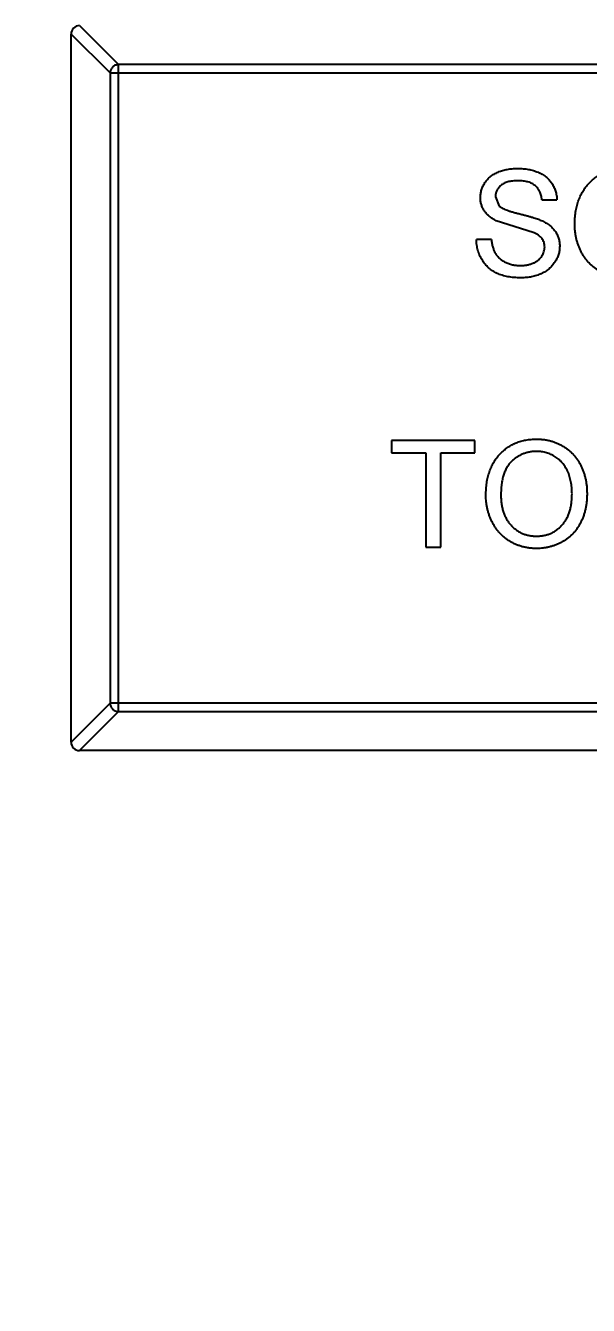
# Model space of a CAD drawing. Header units: inches. Extents: x -36 to 490, y -51 to 98.
# Drawn here: x 423.613 to 424.933, y 21.106 to 24.107 of the extents above; entities that cross this region are included whole.
import ezdxf

# ---------------------------------------------------------------- set-up
doc = ezdxf.new("R2010")
doc.units = ezdxf.units.IN
doc.header["$LTSCALE"] = 1.21
doc.header["$MEASUREMENT"] = 0
doc.header["$PDMODE"] = 3
doc.header["$PDSIZE"] = 0.3125
doc.layers.get('0').update_dxf_attribs({"linetype": 'CONTINUOUS'})
doc.layers.get('Defpoints').update_dxf_attribs({"linetype": 'CONTINUOUS'})
doc.layers.add('DIM', color=3, linetype='CONTINUOUS')
doc.styles.get("Standard").update_dxf_attribs({"font": 'txt', "width": 0.8})
doc.dimstyles.get("Standard").update_dxf_attribs({"dimtxt": 0.15625, "dimasz": 0.1875, "dimexe": 0.125, "dimexo": 0.0625, "dimgap": 0.09, "dimtad": 0, "dimtih": 1, "dimtoh": 1, "dimzin": 4, "dimdsep": 46, "dimtxsty": 'Standard', "dimblk": '_FILLED', "dimblk1": '_FILLED', "dimblk2": '_FILLED', "dimcen": 0.09, "dimazin": 1, "dimtp": 0.01, "dimtm": 0.01, "dimtfac": 1, "dimtofl": 0, "dimtmove": 0, "dimatfit": 3, "dimldrblk": '_FILLED', "dimfxl": 1, "dimtolj": 1, "dimtzin": 4, "dimarcsym": 0})

# ---------------------------------------------------------------- blocks, each defined once
blk = doc.blocks.new('_FILLED')
at = {"color": 0, "linetype": 'ByBlock'}
blk.add_solid([(0, 0), (-1, 0.1667), (-1, -0.1667)], dxfattribs=at)
blk = doc.blocks.new('*D70')
at = {"layer": 'Defpoints', "color": 0}
for p in [(406.8003, 41.9888), (406.8003, -7.0611), (488.6342, -7.0611)]:
    blk.add_point(p, dxfattribs=at)
at = {"layer": 'DIM', "color": 0, "lineweight": -2}
for p, q in [((406.8628, 41.9888), (488.7592, 41.9888)), ((488.6342, 39.4488), (488.6342, 21.3872)), ((488.6342, -4.5211), (488.6342, 13.5405)), ((406.8628, -7.0611), (488.7592, -7.0611))]:
    blk.add_line(p, q, dxfattribs=at)
at = {"layer": 'DIM', "color": 0, "lineweight": -2, "xscale": 2.54, "yscale": 2.54, "zscale": 2.54}
for p, rotation in [((488.6342, 41.9888), 90), ((488.6342, -7.0611), 270)]:
    blk.add_blockref('_FILLED', p, dxfattribs=dict(at, rotation=rotation))
at = {"layer": 'DIM', "color": 0, "insert": (488.6342, 17.4638), "char_height": 2.5, "attachment_point": 5, "rotation": 90, "line_spacing_factor": 2.5}
blk.add_mtext('\\A1;49.05', dxfattribs=at)

msp = doc.modelspace()

# ---------------------------------------------------------------- linework, layer by layer
at = {"color": 7, "linetype": 'Continuous'}
for p, q in [((423.7396, 24.1072), (423.831, 24.0158)), ((423.8113, 23.9961), (423.7199, 24.0875)), ((423.7199, 22.4272), (423.7199, 24.0872)), ((426.6088, 24.0158), (423.831, 24.0158)), ((423.831, 22.4987), (423.831, 24.0158)), ((423.8113, 23.9961), (426.6285, 23.9961)), ((423.8113, 23.9961), (423.8113, 22.5184)), ((424.7151, 23.7061), (424.7241, 23.684)), ((424.8241, 23.6985), (424.8594, 23.6985)), ((424.8039, 23.6221), (424.7168, 23.6498)), ((424.7055, 23.6056), (424.6703, 23.6056)), ((424.667, 23.1344), (424.4715, 23.1344)), ((424.4715, 23.1344), (424.4715, 23.1056)), ((424.667, 23.1056), (424.667, 23.1344)), ((424.4715, 23.1056), (424.5517, 23.1056)), ((424.5517, 23.1056), (424.5517, 22.8844)), ((424.5869, 23.1056), (424.667, 23.1056)), ((424.5869, 22.8844), (424.5869, 23.1056)), ((424.5517, 22.8844), (424.5869, 22.8844)), ((423.7199, 22.4269), (423.8113, 22.5184)), ((426.6285, 22.5184), (423.8113, 22.5184)), ((423.831, 22.4987), (423.7396, 22.4072)), ((423.831, 22.4987), (426.6088, 22.4987)), ((426.6999, 22.4072), (423.7399, 22.4072))]:
    msp.add_line(p, q, dxfattribs=at)
for centre, start, end in [((423.7399, 24.0872), 90, 180), ((423.7399, 22.4272), 180, 270)]:
    msp.add_arc(centre, 0.02, start, end, dxfattribs=at)
for points, knots in [([(423.831, 24.0158), (423.8285, 24.0157), (423.8234, 24.0146), (423.817, 24.0102), (423.8126, 24.0037), (423.8114, 23.9986), (423.8113, 23.9961)], [0, 0, 0, 0, 0.249032, 0.5, 0.750968, 1, 1, 1, 1]), ([(424.6799, 23.7038), (424.68, 23.7069), (424.6802, 23.7131), (424.6823, 23.7221), (424.6857, 23.7308), (424.6895, 23.7377), (424.6932, 23.743), (424.6963, 23.7467), (424.6997, 23.7502), (424.7035, 23.7534), (424.7075, 23.7564), (424.7118, 23.7592), (424.7165, 23.7616), (424.7231, 23.7647), (424.7319, 23.7677), (424.743, 23.7704), (424.7546, 23.7719), (424.7626, 23.7722), (424.7667, 23.7723)], [0, 0, 0, 0, 0.074995, 0.149165, 0.223664, 0.300412, 0.33957, 0.378921, 0.418096, 0.45823, 0.498427, 0.539708, 0.582216, 0.625824, 0.715481, 0.807384, 0.901634, 1, 1, 1, 1]), ([(424.7667, 23.7723), (424.7711, 23.7722), (424.7798, 23.772), (424.7923, 23.7703), (424.8041, 23.7675), (424.8133, 23.7643), (424.8201, 23.7611), (424.8249, 23.7586), (424.8294, 23.7557), (424.8336, 23.7526), (424.8375, 23.7492), (424.841, 23.7455), (424.8443, 23.7416), (424.8483, 23.7361), (424.8525, 23.7287), (424.8561, 23.7191), (424.8586, 23.7091), (424.8591, 23.7021), (424.8594, 23.6985)], [0, 0, 0, 0, 0.100475, 0.195644, 0.286083, 0.372983, 0.415026, 0.456052, 0.495939, 0.535566, 0.574087, 0.612519, 0.651081, 0.689513, 0.766237, 0.84235, 0.919974, 1, 1, 1, 1]), ([(424.901, 23.6408), (424.9011, 23.6458), (424.9013, 23.6555), (424.9029, 23.6698), (424.9054, 23.6831), (424.9091, 23.6957), (424.9138, 23.7074), (424.9194, 23.7183), (424.9262, 23.7283), (424.934, 23.7375), (424.9426, 23.7456), (424.9518, 23.7528), (424.9617, 23.7588), (424.9721, 23.7638), (424.9832, 23.7676), (424.9949, 23.7703), (425.0071, 23.772), (425.0155, 23.7722), (425.0198, 23.7723)], [0, 0, 0, 0, 0.075226, 0.146575, 0.2145, 0.27953, 0.342403, 0.403496, 0.463762, 0.523864, 0.583252, 0.641302, 0.698898, 0.756295, 0.814628, 0.874325, 0.935783, 1, 1, 1, 1]), ([(424.7681, 23.7434), (424.7658, 23.7434), (424.7615, 23.7434), (424.7553, 23.7428), (424.7496, 23.742), (424.7443, 23.7408), (424.7394, 23.7392), (424.735, 23.7374), (424.7312, 23.7351), (424.7277, 23.7326), (424.7248, 23.7297), (424.7222, 23.7268), (424.72, 23.7237), (424.7182, 23.7205), (424.7168, 23.7171), (424.7159, 23.7135), (424.7152, 23.7099), (424.7152, 23.7074), (424.7151, 23.7061)], [0, 0, 0, 0, 0.091511, 0.177143, 0.257108, 0.331198, 0.400592, 0.465625, 0.526973, 0.585443, 0.641399, 0.695044, 0.746782, 0.796959, 0.847545, 0.897439, 0.947649, 1, 1, 1, 1]), ([(424.8241, 23.6985), (424.8239, 23.7003), (424.8234, 23.7038), (424.8223, 23.7089), (424.8208, 23.7136), (424.819, 23.718), (424.8169, 23.722), (424.8143, 23.7257), (424.8114, 23.7291), (424.8082, 23.7321), (424.8046, 23.7348), (424.8005, 23.7371), (424.7961, 23.7391), (424.7913, 23.7407), (424.786, 23.7419), (424.7804, 23.7428), (424.7744, 23.7433), (424.7702, 23.7434), (424.7681, 23.7434)], [0, 0, 0, 0, 0.067155, 0.131403, 0.192732, 0.251253, 0.307704, 0.362699, 0.417778, 0.472304, 0.527873, 0.58523, 0.645057, 0.707952, 0.774434, 0.84494, 0.920404, 1, 1, 1, 1]), ([(424.7168, 23.6498), (424.7138, 23.6514), (424.7082, 23.6544), (424.7005, 23.6599), (424.6941, 23.666), (424.6889, 23.6727), (424.6848, 23.6798), (424.682, 23.6875), (424.6801, 23.6955), (424.68, 23.701), (424.6799, 23.7038)], [0, 0, 0, 0, 0.144805, 0.279512, 0.406394, 0.527502, 0.645393, 0.761885, 0.878942, 1, 1, 1, 1]), ([(424.7241, 23.684), (424.725, 23.6833), (424.7269, 23.6817), (424.7304, 23.6795), (424.7349, 23.6773), (424.7402, 23.6751), (424.7464, 23.6729), (424.7534, 23.6707), (424.7614, 23.6684), (424.77, 23.6663), (424.7787, 23.6641), (424.787, 23.662), (424.7946, 23.6599), (424.8014, 23.6579), (424.8077, 23.656), (424.8132, 23.6541), (424.818, 23.6523), (424.821, 23.6511), (424.8224, 23.6505)], [0, 0, 0, 0, 0.032743, 0.07241, 0.119611, 0.174673, 0.237345, 0.308352, 0.38763, 0.474784, 0.563332, 0.645136, 0.720203, 0.789134, 0.851497, 0.907331, 0.956969, 1, 1, 1, 1]), ([(424.8224, 23.6505), (424.8242, 23.6496), (424.8277, 23.648), (424.8327, 23.6452), (424.8374, 23.6424), (424.8417, 23.6393), (424.8456, 23.636), (424.8491, 23.6326), (424.8524, 23.6291), (424.8552, 23.6253), (424.8577, 23.6214), (424.8599, 23.6173), (424.8616, 23.6131), (424.8632, 23.6088), (424.8643, 23.6043), (424.8652, 23.5997), (424.8657, 23.5949), (424.8657, 23.5917), (424.8658, 23.59)], [0, 0, 0, 0, 0.074931, 0.147078, 0.216364, 0.282503, 0.346688, 0.408836, 0.469262, 0.528432, 0.587001, 0.644416, 0.702189, 0.759767, 0.81849, 0.877633, 0.93802, 1, 1, 1, 1]), ([(424.8305, 23.5883), (424.8304, 23.5901), (424.8303, 23.5937), (424.8292, 23.5988), (424.8271, 23.6035), (424.8245, 23.608), (424.8208, 23.6121), (424.8161, 23.6158), (424.8104, 23.6192), (424.8061, 23.6211), (424.8039, 23.6221)], [0, 0, 0, 0, 0.117768, 0.230176, 0.339843, 0.450625, 0.566943, 0.696021, 0.839438, 1, 1, 1, 1]), ([(425.0196, 23.5159), (425.0167, 23.5159), (425.011, 23.516), (425.0026, 23.5168), (424.9944, 23.5181), (424.9865, 23.52), (424.9787, 23.5224), (424.9712, 23.5253), (424.964, 23.5287), (424.957, 23.5326), (424.9503, 23.537), (424.944, 23.5419), (424.9382, 23.5471), (424.9328, 23.5527), (424.9277, 23.5586), (424.9231, 23.565), (424.9189, 23.5718), (424.9152, 23.5789), (424.9118, 23.5862), (424.909, 23.5937), (424.9065, 23.6013), (424.9045, 23.609), (424.9029, 23.6168), (424.9019, 23.6247), (424.9011, 23.6327), (424.901, 23.6381), (424.901, 23.6408)], [0, 0, 0, 0, 0.044697, 0.088534, 0.131409, 0.173814, 0.215715, 0.257247, 0.298848, 0.340604, 0.382029, 0.42297, 0.463632, 0.504048, 0.544591, 0.584964, 0.626265, 0.667979, 0.709943, 0.751382, 0.792619, 0.833948, 0.875008, 0.916446, 0.957907, 1, 1, 1, 1]), ([(424.775, 23.5159), (424.7722, 23.5159), (424.7669, 23.5159), (424.7591, 23.5165), (424.7516, 23.5172), (424.7444, 23.5184), (424.7376, 23.5199), (424.7311, 23.5217), (424.7249, 23.5238), (424.7191, 23.5262), (424.7136, 23.5291), (424.7084, 23.5321), (424.7035, 23.5356), (424.699, 23.5395), (424.6946, 23.5435), (424.6907, 23.548), (424.687, 23.5528), (424.6837, 23.5579), (424.6807, 23.5632), (424.678, 23.5688), (424.6757, 23.5745), (424.6739, 23.5804), (424.6724, 23.5864), (424.6713, 23.5927), (424.6705, 23.5991), (424.6703, 23.6034), (424.6703, 23.6056)], [0, 0, 0, 0, 0.052493, 0.102825, 0.151397, 0.198033, 0.242876, 0.285999, 0.327849, 0.368395, 0.407852, 0.446838, 0.485166, 0.523341, 0.561602, 0.59992, 0.638496, 0.677791, 0.71729, 0.756605, 0.796068, 0.835886, 0.875714, 0.916263, 0.95776, 1, 1, 1, 1]), ([(424.7055, 23.6056), (424.7059, 23.6024), (424.7066, 23.5964), (424.7087, 23.5877), (424.7114, 23.58), (424.7147, 23.573), (424.7191, 23.5669), (424.7244, 23.5613), (424.7309, 23.5566), (424.7381, 23.5523), (424.7462, 23.5489), (424.7548, 23.5465), (424.764, 23.545), (424.7702, 23.5448), (424.7734, 23.5447)], [0, 0, 0, 0, 0.093796, 0.180188, 0.260363, 0.334847, 0.407093, 0.481448, 0.559271, 0.64227, 0.728586, 0.815978, 0.906035, 1, 1, 1, 1]), ([(424.7734, 23.5447), (424.7762, 23.5448), (424.7818, 23.5449), (424.7897, 23.5461), (424.7972, 23.5478), (424.8041, 23.5505), (424.8104, 23.5536), (424.8158, 23.5575), (424.8204, 23.5619), (424.8241, 23.5668), (424.8269, 23.572), (424.829, 23.5774), (424.8303, 23.5828), (424.8304, 23.5865), (424.8305, 23.5883)], [0, 0, 0, 0, 0.105584, 0.205868, 0.300947, 0.393002, 0.480949, 0.562874, 0.641461, 0.717742, 0.791772, 0.862716, 0.931777, 1, 1, 1, 1]), ([(424.8658, 23.59), (424.8656, 23.5868), (424.8654, 23.5803), (424.8631, 23.5707), (424.8596, 23.5614), (424.8555, 23.5541), (424.8516, 23.5485), (424.8484, 23.5444), (424.8448, 23.5407), (424.8409, 23.5372), (424.8367, 23.5339), (424.8322, 23.5308), (424.8274, 23.528), (424.8205, 23.5246), (424.8114, 23.5211), (424.7999, 23.5181), (424.7876, 23.5162), (424.7792, 23.516), (424.775, 23.5159)], [0, 0, 0, 0, 0.074816, 0.148535, 0.223872, 0.301297, 0.340894, 0.38034, 0.420127, 0.45995, 0.500831, 0.541907, 0.584439, 0.62808, 0.717267, 0.80786, 0.901925, 1, 1, 1, 1]), ([(424.6927, 23.0061), (424.6928, 23.0112), (424.6929, 23.0209), (424.6945, 23.0351), (424.6971, 23.0485), (424.7008, 23.0611), (424.7054, 23.0728), (424.7111, 23.0837), (424.7179, 23.0937), (424.7256, 23.1029), (424.7343, 23.111), (424.7435, 23.1182), (424.7533, 23.1242), (424.7638, 23.1292), (424.7748, 23.133), (424.7865, 23.1356), (424.7988, 23.1374), (424.8071, 23.1376), (424.8114, 23.1377)], [0, 0, 0, 0, 0.075226, 0.146575, 0.2145, 0.27953, 0.342403, 0.403496, 0.463762, 0.523864, 0.583252, 0.641302, 0.698898, 0.756295, 0.814628, 0.874325, 0.935783, 1, 1, 1, 1]), ([(424.8114, 23.1377), (424.8142, 23.1376), (424.8199, 23.1375), (424.8281, 23.1368), (424.8362, 23.1354), (424.8441, 23.1337), (424.8517, 23.1313), (424.8592, 23.1286), (424.8664, 23.1251), (424.8734, 23.1213), (424.8801, 23.117), (424.8863, 23.1123), (424.8922, 23.1072), (424.8977, 23.1017), (424.9028, 23.0957), (424.9074, 23.0894), (424.9117, 23.0826), (424.9155, 23.0755), (424.9189, 23.0681), (424.9218, 23.0604), (424.9243, 23.0524), (424.9264, 23.0442), (424.9279, 23.0358), (424.9291, 23.0271), (424.9297, 23.0181), (424.9298, 23.0121), (424.9299, 23.009)], [0, 0, 0, 0, 0.043099, 0.085587, 0.126908, 0.167967, 0.20845, 0.249025, 0.289281, 0.33001, 0.370598, 0.410466, 0.450033, 0.489688, 0.529116, 0.569037, 0.609703, 0.650759, 0.692509, 0.734219, 0.776707, 0.819552, 0.863351, 0.907839, 0.953334, 1, 1, 1, 1]), ([(424.8116, 23.1088), (424.8088, 23.1088), (424.8033, 23.1086), (424.7951, 23.1074), (424.7873, 23.1056), (424.7797, 23.103), (424.7724, 23.0996), (424.7655, 23.0955), (424.7588, 23.0907), (424.7525, 23.0851), (424.7466, 23.0787), (424.7416, 23.0712), (424.7374, 23.0627), (424.7339, 23.0532), (424.7312, 23.0427), (424.7293, 23.0313), (424.7282, 23.0188), (424.728, 23.0102), (424.7279, 23.0057)], [0, 0, 0, 0, 0.055943, 0.110382, 0.164048, 0.216759, 0.269601, 0.323009, 0.377581, 0.433449, 0.490922, 0.550625, 0.613117, 0.679861, 0.751358, 0.828261, 0.910795, 1, 1, 1, 1]), ([(424.8946, 23.0093), (424.8946, 23.0118), (424.8945, 23.0166), (424.894, 23.0238), (424.8933, 23.0307), (424.8922, 23.0374), (424.8907, 23.0438), (424.889, 23.05), (424.887, 23.056), (424.8846, 23.0617), (424.882, 23.0672), (424.879, 23.0723), (424.8757, 23.0771), (424.8723, 23.0817), (424.8684, 23.0858), (424.8643, 23.0897), (424.8598, 23.0933), (424.8551, 23.0965), (424.8502, 23.0994), (424.8452, 23.1019), (424.84, 23.1041), (424.8346, 23.1058), (424.829, 23.1071), (424.8234, 23.1081), (424.8175, 23.1087), (424.8136, 23.1088), (424.8116, 23.1088)], [0, 0, 0, 0, 0.050852, 0.099752, 0.147438, 0.194086, 0.239171, 0.28334, 0.326577, 0.368936, 0.410572, 0.451051, 0.490877, 0.530044, 0.568937, 0.607578, 0.64642, 0.685679, 0.724799, 0.763513, 0.802173, 0.84074, 0.879649, 0.919071, 0.959098, 1, 1, 1, 1]), ([(424.8113, 22.8812), (424.8084, 22.8813), (424.8027, 22.8814), (424.7943, 22.8822), (424.7861, 22.8835), (424.7781, 22.8853), (424.7704, 22.8878), (424.7629, 22.8907), (424.7556, 22.8941), (424.7486, 22.898), (424.742, 22.9024), (424.7357, 22.9073), (424.7298, 22.9125), (424.7244, 22.9181), (424.7193, 22.924), (424.7148, 22.9304), (424.7106, 22.9372), (424.7068, 22.9443), (424.7035, 22.9516), (424.7006, 22.9591), (424.6982, 22.9667), (424.6962, 22.9744), (424.6946, 22.9822), (424.6935, 22.9901), (424.6928, 22.9981), (424.6927, 23.0034), (424.6927, 23.0061)], [0, 0, 0, 0, 0.044697, 0.088534, 0.131409, 0.173814, 0.215715, 0.257247, 0.298848, 0.340604, 0.382029, 0.42297, 0.463632, 0.504048, 0.544591, 0.584964, 0.626265, 0.667979, 0.709943, 0.751382, 0.792619, 0.833948, 0.875008, 0.916446, 0.957907, 1, 1, 1, 1]), ([(424.7279, 23.0057), (424.728, 23.0021), (424.7281, 22.9951), (424.7293, 22.9848), (424.7311, 22.9752), (424.7337, 22.966), (424.737, 22.9575), (424.7411, 22.9496), (424.7459, 22.9423), (424.7515, 22.9356), (424.7576, 22.9296), (424.7641, 22.9244), (424.771, 22.92), (424.7783, 22.9164), (424.786, 22.9135), (424.794, 22.9115), (424.8025, 22.9103), (424.8082, 22.9102), (424.8111, 22.9101)], [0, 0, 0, 0, 0.075964, 0.148125, 0.217201, 0.2833, 0.347202, 0.4093, 0.470426, 0.531588, 0.591739, 0.650258, 0.707303, 0.764208, 0.821148, 0.879119, 0.938423, 1, 1, 1, 1]), ([(424.8111, 22.9101), (424.8141, 22.9102), (424.8199, 22.9103), (424.8285, 22.9115), (424.8366, 22.9136), (424.8444, 22.9164), (424.8517, 22.9201), (424.8586, 22.9245), (424.8651, 22.9298), (424.8712, 22.9359), (424.8767, 22.9427), (424.8816, 22.9502), (424.8856, 22.9584), (424.889, 22.9673), (424.8915, 22.9768), (424.8933, 22.9871), (424.8944, 22.998), (424.8945, 23.0055), (424.8946, 23.0093)], [0, 0, 0, 0, 0.061055, 0.119545, 0.176806, 0.232956, 0.288583, 0.344667, 0.401662, 0.46054, 0.520477, 0.581213, 0.643431, 0.707961, 0.775371, 0.846414, 0.921152, 1, 1, 1, 1]), ([(424.9299, 23.009), (424.9298, 23.0059), (424.9297, 22.9998), (424.929, 22.9907), (424.9278, 22.9819), (424.9262, 22.9734), (424.924, 22.965), (424.9214, 22.957), (424.9183, 22.9491), (424.9147, 22.9416), (424.9107, 22.9344), (424.9063, 22.9276), (424.9015, 22.9213), (424.8963, 22.9154), (424.8907, 22.91), (424.8847, 22.905), (424.8783, 22.9005), (424.8715, 22.8964), (424.8645, 22.8929), (424.8573, 22.8898), (424.85, 22.8871), (424.8425, 22.885), (424.8349, 22.8833), (424.8271, 22.8821), (424.8193, 22.8814), (424.8139, 22.8813), (424.8113, 22.8812)], [0, 0, 0, 0, 0.04756, 0.093962, 0.139112, 0.183626, 0.227457, 0.270703, 0.313611, 0.35626, 0.398366, 0.439557, 0.480045, 0.519888, 0.559658, 0.599421, 0.639208, 0.679668, 0.72002, 0.759859, 0.79956, 0.839199, 0.878956, 0.918794, 0.959083, 1, 1, 1, 1]), ([(423.8113, 22.5184), (423.8114, 22.5158), (423.8126, 22.5107), (423.817, 22.5043), (423.8234, 22.4999), (423.8285, 22.4987), (423.831, 22.4987)], [0, 0, 0, 0, 0.249032, 0.5, 0.750968, 1, 1, 1, 1])]:
    msp.add_open_spline(points, degree=3, knots=knots, dxfattribs=at)

# ---------------------------------------------------------------- dimensions: what is measured, and where the dimension line sits
at = {"layer": 'DIM'}
dim = msp.add_linear_dim(base=(488.6342, -7.0611), p1=(406.8003, 41.9888), p2=(406.8003, -7.0611), angle=90, dimstyle='Standard', override={"dimtxt": 2.5, "dimasz": 2.54, "dimtih": 0, "dimtoh": 0, "dimzin": 0, "dimcen": 0.198, "dimadec": 0, "dimazin": 0, "dimtp": 0, "dimtm": 0, "dimtdec": 4, "dimtzin": 0}, dxfattribs=at)
dim.commit()
dim.dimension.update_dxf_attribs({"geometry": '*D70', "text_midpoint": (488.6342, 17.4638)})

doc.saveas('drawing.dxf')
